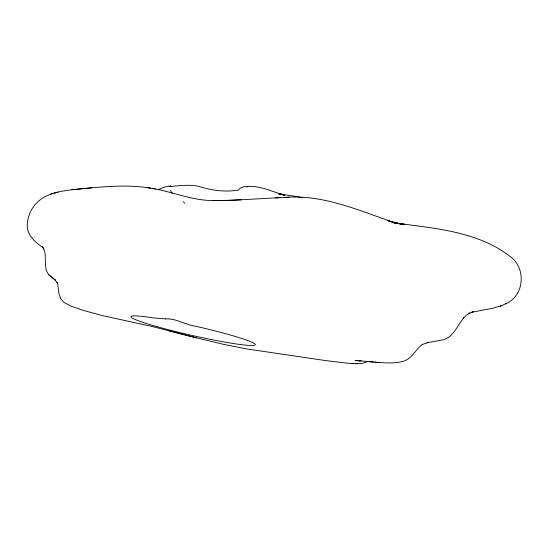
<?xml version="1.0" encoding="UTF-8"?>
<svg xmlns="http://www.w3.org/2000/svg" width="549" height="549" viewBox="0 0 549 549"><rect width="100%" height="100%" fill="white"/><g stroke="black" fill="none" stroke-linecap="round" stroke-linejoin="round"><path stroke-width="0.82" d="M505.512 303.885C524.618 295.918 526.512 268.056 510.014 256.335C477.342 231.115 433.525 228.274 394.12 222.846M159.032 189.371L163.472 187.394L169.044 185.974M367.658 361.613L362.628 363.26L357.214 363.713L347.881 363.26L325.207 360.528L246.178 348.855L224.459 344.559L196.302 337.813M374.994 362.162C384.142 362.827 393.537 363.761 402.541 361.482C411.976 359.341 415.27 349.219 422.723 344.278L422.085 344.559L428.124 342.494L426.992 342.706L441.115 340.195C453.021 338.52 457.18 325.722 463.761 317.596L463.329 318.111L466.321 315.284L469.93 312.999L468.956 313.465L473.259 311.839L471.721 312.23L492.981 308.229L501.518 305.642M500.283 306.191L506.796 303.309M150.591 188.177C124.548 183.791 98.024 187.278 71.988 189.714C60.857 191.176 49.026 193.008 39.878 200.035C33.256 205.223 28.699 213.046 27.683 221.425C24.959 233.167 34.354 241.841 43.083 247.654L42.28 246.892L43.838 248.965L43.522 248.313L45.148 253.521L45.498 265.483L46.253 270.575L48.717 274.726L55.6 280.374L48.717 274.726M50.796 194.14L57.947 192.054M169.154 186.667C178.796 185.768 188.588 184.32 198.189 186.228C211.145 190.325 224.692 192.287 238.232 190.146L240.119 188.321A9.422 8.805 73.7 0 1 241.347 187.552L244.387 186.626L247.805 186.811M361.201 360.398L355.361 360.576L360.535 360.871L355.189 360.432L379.654 362.539M91.765 187.827L71.988 189.714M279.242 197.674L229.99 200.385L212.696 200.55L219.113 200.639M241.361 199.802L218.619 200.632M284.451 197.441C323.91 194.058 360.618 211.344 397.037 223.518L387.779 220.698L402.486 224.445L392.123 222.372L404.249 224.273L394.113 222.894M275.426 197.866L289.007 197.221M247.153 186.454C260.398 185.459 272.565 191.855 284.958 195.362L279.057 193.694L284.533 194.847L278.892 193.996M351.621 363.562L352.897 363.596M355.882 363.678L357.214 363.713M213.575 200.563C190.826 200.68 169.861 190.524 147.551 187.669M369.045 361.667L373.505 362.031M278.961 193.927L297.633 196.652M170.156 185.795L170.636 185.933M152.67 188.533L155.518 189.007M296.7 196.418L302.547 197.88M186.735 335.357L196.377 337.82L151.551 326.339L102.148 315.551L83.29 310.384L70.917 306.129L63.876 302.375L60.548 298.546L58.901 293.557L57.748 284.258L57.075 282.364L57.302 282.804L54.934 279.832M168.234 330.532L187.429 335.521M183.256 201.792A43.138 2.8 45.2 0 1 184.766 203.205M170.458 190.572A30.236 4.454 66.1 0 1 172.311 193.255M165.661 318.887L153.761 317.974A63.609 4.886 12.7 0 0 167.52 329.496A63.609 4.886 12.7 0 0 255.319 344.546L255.23 344.353A63.609 4.886 12.7 0 0 244.497 339.399L241.251 338.321A63.609 4.886 12.7 0 0 238.527 337.463L232.872 335.762A63.609 4.886 12.7 0 0 216.629 331.328L213.726 330.587A63.609 4.886 12.7 0 0 195.698 326.257C185.39 324.946 176.25 318.248 165.661 318.887"/></g></svg>
